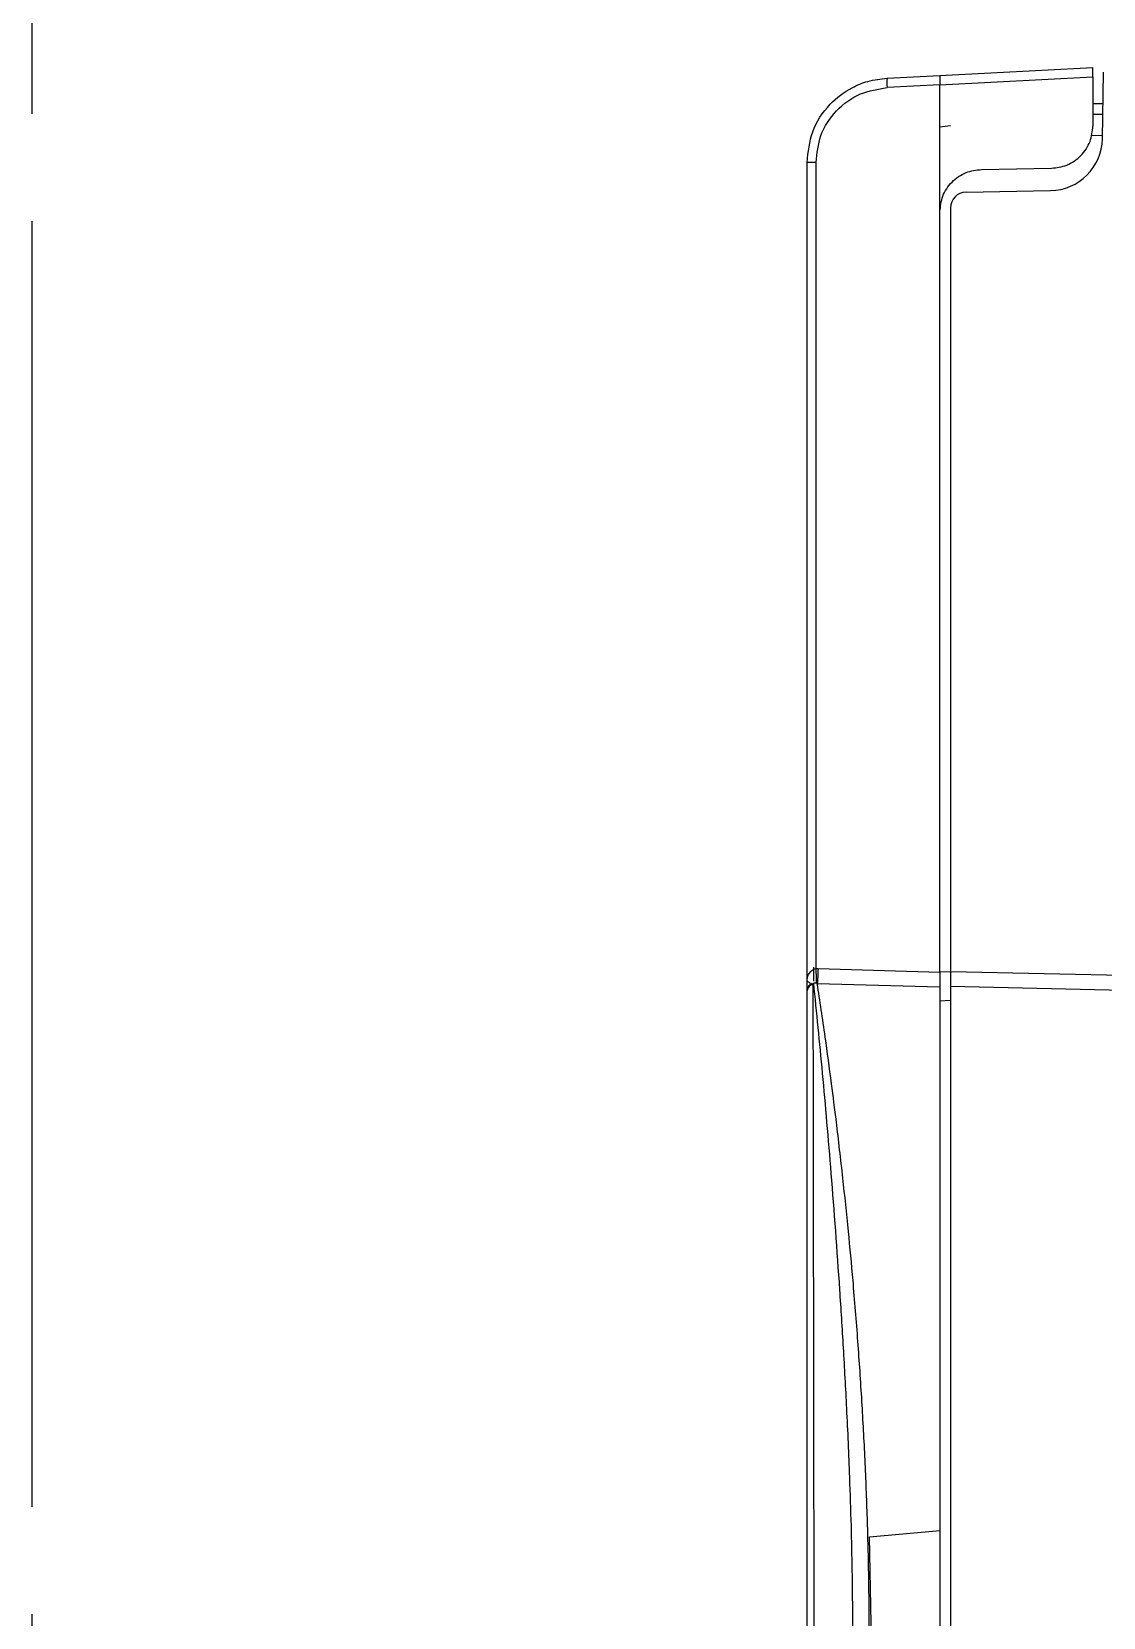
# Model space of a CAD drawing. Extents: x 75 to 2075, y 25 to 1460.
# Drawn here: x 1024.2 to 1087.7, y 684.9 to 778.9 of the extents above; entities that cross this region are included whole.
import ezdxf

# ---------------------------------------------------------------- set-up
doc = ezdxf.new("R2010")
doc.units = 0
doc.header["$LTSCALE"] = 5
doc.linetypes.add('SLD-KATı', pattern=[0])
doc.linetypes.add('SLD-MERKEZ', pattern=[19.05, 15.24, -1.27, 1.27, -1.27])
doc.layers.get('0').update_dxf_attribs({"linetype": 'CONTINUOUS'})

msp = doc.modelspace()

# ---------------------------------------------------------------- linework, layer by layer
at = {"color": 7, "linetype": 'SLD-MERKEZ'}
msp.add_line((1024.221, 862.908), (1024.221, 599.338), dxfattribs=at)
at = {"color": 7, "linetype": 'SLD-KATı'}
for p, q in [((1074.897, 776.128), (1078.024, 776.292)), ((1078.024, 776.292), (1087.096, 776.768)), ((1078.034, 775.73), (1087.096, 776.205)), ((1087.096, 776.205), (1087.096, 773.289)), ((1087.659, 772.534), (1087.728, 776.484)), ((1078.034, 775.731), (1074.897, 775.567)), ((1078.034, 775.73), (1078.034, 775.731)), ((1078.034, 768.217), (1078.034, 775.73)), ((1087.096, 774.619), (1087.695, 774.629)), ((1078.034, 773.251), (1078.659, 773.328)), ((1070.692, 771.135), (1070.159, 771.135)), ((1070.159, 722.649), (1070.159, 771.135)), ((1070.692, 723.358), (1070.692, 771.135)), ((1080.49, 770.716), (1084.64, 770.789)), ((1079.58, 769.376), (1084.589, 769.464)), ((1078.034, 723.156), (1078.034, 768.217)), ((1078.659, 768.439), (1078.659, 723.159)), ((1070.159, 722.083), (1070.159, 722.649)), ((1070.534, 723.45), (1070.534, 722.607)), ((1070.692, 723.358), (1070.812, 723.36)), ((1070.812, 723.36), (1078.034, 723.156)), ((1121.922, 722.224), (1078.659, 723.159)), ((1070.159, 722.065), (1070.159, 722.083)), ((1070.447, 722.443), (1070.558, 722.502)), ((1070.525, 722.424), (1070.447, 722.443)), ((1070.525, 722.424), (1070.558, 722.502)), ((1070.728, 722.487), (1070.558, 722.501)), ((1070.768, 722.481), (1078.034, 722.281)), ((1078.659, 722.287), (1078.659, 645.293)), ((1121.922, 721.337), (1078.659, 722.287)), ((1073.866, 689.688), (1078.034, 690.052)), ((1073.984, 683.548), (1073.866, 689.688))]:
    msp.add_line(p, q, dxfattribs=at)
at = {"color": 8, "linetype": 'SLD-KATı'}
for p, q in [((1087.096, 773.984), (1087.684, 773.994)), ((1086.991, 772.731), (1087.662, 772.743)), ((1078.034, 723.164), (1078.659, 723.195)), ((1078.659, 721.463), (1078.034, 721.43))]:
    msp.add_line(p, q, dxfattribs=at)
at = {"color": 7, "linetype": 'SLD-KATı'}
for centre, radius, start, end in [((1077.589, 775.848), 2.706, 174.04331, 185.95669), ((1084.534, 772.588), 3.125, 271, 359.00003), ((1079.596, 768.439), 0.938, 91, 180), ((1070.571, 722.048), 0.414, 107.34127, 175.15558), ((1070.577, 722.004), 0.423, 97.09297, 171.68223)]:
    msp.add_arc(centre, radius, start, end, dxfattribs=at)
for points, knots in [([(1078.024, 776.292), (1078.022, 776.289), (1078.02, 776.283), (1078.018, 776.235), (1078.018, 776.168), (1078.02, 776.064), (1078.025, 775.916), (1078.031, 775.789), (1078.034, 775.731)], [0, 0, 0, 0, 0.15505, 0.301582, 0.43959, 0.569067, 0.801439, 1, 1, 1, 1]), ([(1087.096, 776.205), (1087.096, 776.246), (1087.096, 776.327), (1087.096, 776.442), (1087.096, 776.542), (1087.095, 776.651), (1087.096, 776.747), (1087.096, 776.761), (1087.096, 776.768)], [0, 0, 0, 0, 0.140271, 0.276235, 0.407898, 0.535267, 0.776065, 1, 1, 1, 1]), ([(1070.159, 771.135), (1070.225, 771.752), (1070.362, 773.016), (1071.391, 774.579), (1072.622, 775.509), (1073.8, 775.998), (1074.517, 776.083), (1074.897, 776.128)], [0, 0, 0, 0, 0.243223, 0.499083, 0.714492, 0.848584, 1, 1, 1, 1]), ([(1070.692, 771.135), (1070.75, 771.676), (1070.87, 772.8), (1071.835, 774.262), (1073.244, 775.302), (1074.36, 775.481), (1074.897, 775.567)], [0, 0, 0, 0, 0.240624, 0.499781, 0.759074, 1, 1, 1, 1]), ([(1084.64, 770.789), (1084.95, 770.827), (1085.429, 770.886), (1086.002, 771.201), (1086.391, 771.524), (1086.708, 771.919), (1087.013, 772.497), (1087.063, 772.977), (1087.096, 773.289)], [0, 0, 0, 0, 0.2397003, 0.3697772, 0.5000244, 0.6300938, 0.7603335, 1, 1, 1, 1]), ([(1078.034, 768.217), (1078.067, 768.528), (1078.117, 769.008), (1078.422, 769.586), (1078.738, 769.981), (1079.128, 770.304), (1079.7, 770.619), (1080.179, 770.678), (1080.49, 770.716)], [0, 0, 0, 0, 0.239667, 0.369732, 0.499975, 0.630049, 0.7603, 1, 1, 1, 1]), ([(1070.159, 722.649), (1070.165, 722.72), (1070.177, 722.86), (1070.273, 723.066), (1070.41, 723.223), (1070.56, 723.32), (1070.65, 723.346), (1070.692, 723.358)], [0, 0, 0, 0, 0.250799, 0.500598, 0.750047, 0.883052, 1, 1, 1, 1]), ([(1070.447, 722.443), (1070.368, 722.484), (1070.208, 722.566), (1070.175, 722.622), (1070.159, 722.649)], [0, 0, 0, 0, 0.500692, 1, 1, 1, 1]), ([(1070.728, 722.487), (1070.727, 722.548), (1070.725, 722.67), (1070.717, 722.886), (1070.706, 723.117), (1070.696, 723.278), (1070.692, 723.358)], [0, 0, 0, 0, 0.249927, 0.500037, 0.750067, 1, 1, 1, 1]), ([(1070.812, 723.36), (1070.809, 723.28), (1070.804, 723.117), (1070.794, 722.882), (1070.782, 722.663), (1070.773, 722.541), (1070.768, 722.481)], [0, 0, 0, 0, 0.247608, 0.500007, 0.752402, 1, 1, 1, 1]), ([(1078.034, 723.156), (1078.034, 722.992), (1078.034, 722.666), (1078.034, 722.409), (1078.034, 722.281)], [0, 0, 0, 0, 0.500828, 1, 1, 1, 1]), ([(1078.659, 723.159), (1078.659, 723.072), (1078.659, 722.845), (1078.659, 722.537), (1078.659, 722.358), (1078.659, 722.287)], [0, 0, 0, 0, 0.272017, 0.707345, 1, 1, 1, 1]), ([(1070.159, 645.822), (1070.159, 647.593), (1070.159, 651.13), (1070.159, 657.104), (1070.159, 663.447), (1070.159, 670.111), (1070.159, 676.987), (1070.159, 683.973), (1070.159, 690.958), (1070.159, 697.83), (1070.159, 704.485), (1070.159, 710.816), (1070.159, 716.775), (1070.159, 720.3), (1070.159, 722.065)], [0, 0, 0, 0, 0.0834213, 0.1665823, 0.2499051, 0.3333192, 0.4165703, 0.4999712, 0.5833697, 0.6666423, 0.7500639, 0.833378, 0.9165667, 1, 1, 1, 1]), ([(1070.525, 645.465), (1070.526, 646.345), (1070.529, 648.105), (1070.534, 650.788), (1070.54, 653.648), (1070.543, 656.748), (1070.547, 659.948), (1070.551, 662.975), (1070.556, 665.936), (1070.562, 669.004), (1070.567, 672.111), (1070.57, 675.059), (1070.573, 678.002), (1070.574, 680.776), (1070.574, 683.409), (1070.574, 686.438), (1070.573, 689.619), (1070.57, 692.935), (1070.566, 695.894), (1070.561, 698.956), (1070.556, 701.974), (1070.55, 706.068), (1070.544, 711.155), (1070.535, 717.096), (1070.528, 720.645), (1070.525, 722.424)], [0, 0, 0, 0, 0.041728, 0.083481, 0.119021, 0.163985, 0.210984, 0.245903, 0.280669, 0.322791, 0.35959, 0.39397, 0.429124, 0.464859, 0.492644, 0.522515, 0.572302, 0.605643, 0.641219, 0.679119, 0.717488, 0.753206, 0.833827, 0.916725, 1, 1, 1, 1]), ([(1070.557, 645.478), (1070.732, 647.233), (1071.08, 650.747), (1071.605, 656.806), (1071.984, 661.891), (1072.227, 665.64), (1072.372, 668.083), (1072.509, 670.64), (1072.621, 673.089), (1072.703, 675.177), (1072.768, 677.162), (1072.824, 679.353), (1072.856, 681.392), (1072.867, 682.895), (1072.871, 684.009), (1072.867, 686.417), (1072.814, 689.547), (1072.682, 693.631), (1072.527, 697.166), (1072.324, 700.874), (1072.026, 705.594), (1071.615, 711.128), (1071.083, 717.254), (1070.733, 720.754), (1070.558, 722.502)], [0, 0, 0, 0, 0.08308, 0.166377, 0.252583, 0.281374, 0.307192, 0.343017, 0.374609, 0.395323, 0.417551, 0.445078, 0.472689, 0.489244, 0.497893, 0.511808, 0.573797, 0.607895, 0.656778, 0.700717, 0.74356, 0.833339, 0.916812, 1, 1, 1, 1]), ([(1070.728, 722.487), (1070.735, 722.486), (1070.748, 722.484), (1070.762, 722.482), (1070.768, 722.481)], [0, 0, 0, 0, 0.502369, 1, 1, 1, 1]), ([(1070.767, 645.496), (1070.918, 646.512), (1071.198, 648.389), (1071.575, 651.189), (1071.93, 653.998), (1072.268, 656.925), (1072.597, 660.077), (1073.014, 664.529), (1073.441, 670.285), (1073.764, 677.312), (1073.862, 682.953), (1073.825, 687.393), (1073.74, 690.801), (1073.603, 694.267), (1073.415, 697.767), (1073.177, 701.321), (1072.906, 704.682), (1072.605, 707.91), (1072.274, 711.064), (1071.938, 713.973), (1071.585, 716.756), (1071.209, 719.538), (1070.925, 721.437), (1070.768, 722.481)], [0, 0, 0, 0, 0.049097, 0.090792, 0.125082, 0.169737, 0.21139, 0.25004, 0.340964, 0.423347, 0.499945, 0.538406, 0.578948, 0.619836, 0.661416, 0.704793, 0.749973, 0.787438, 0.829224, 0.87533, 0.907694, 0.949252, 1, 1, 1, 1]), ([(1078.034, 690.052), (1078.034, 687.845), (1078.034, 683.431), (1078.034, 679.023), (1078.034, 676.819)], [0, 0, 0, 0, 0.500065, 1, 1, 1, 1])]:
    msp.add_open_spline(points, degree=3, knots=knots, dxfattribs=at)
msp.add_open_spline([(1078.034, 722.281), (1078.034, 720.014), (1078.034, 715.48), (1078.034, 707.534), (1078.034, 699.032), (1078.034, 693.045), (1078.034, 690.052)], degree=3, dxfattribs=at)

doc.saveas('drawing.dxf')
